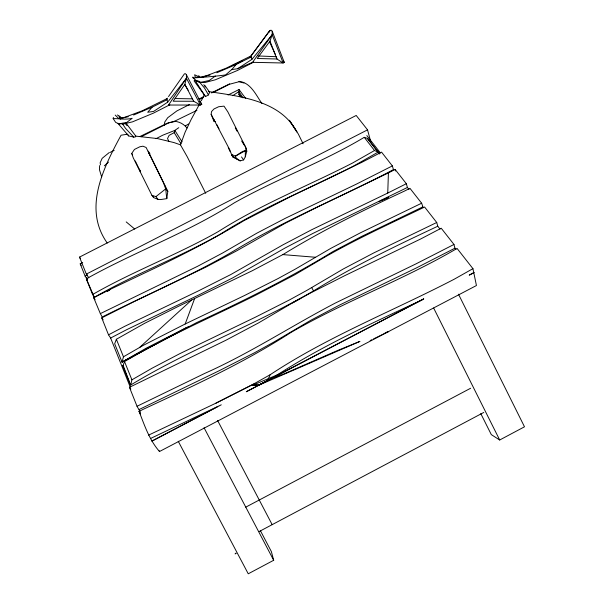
<?xml version="1.0" encoding="UTF-8"?>
<svg xmlns="http://www.w3.org/2000/svg" width="604" height="604" viewBox="0 0 604 604"><rect width="100%" height="100%" fill="white"/><g stroke="black" fill="none" stroke-linecap="round" stroke-linejoin="round"><path stroke-width="0.91" d="M245.299 156.814L245.337 150.706L242.634 151.408L235.401 156.126L231.513 154.42L229.769 149.822L211.136 114.322L211.536 111.559L213.99 108.977L218.64 106.742L223.993 106.138L227.851 111.883L245.919 147.67L246.749 151.159L245.299 156.814L243.646 159.886L240.135 160.875L233.053 157.161L231.513 154.42M272.208 31.227L284.25 62.371L283.155 62.99L276.889 58.988L257.228 58.49L270.003 41.095L272.178 34.715L272.208 31.227L271.158 30.2L269.882 30.464L250.056 57.206M130.238 387.073L110.63 338.029L108.516 334.827L124.794 326.288L197.946 291.128L230.72 274.594L282.748 244.952L311.898 229.633L387.745 193.061L388.417 172.91L395.144 169.445L406.341 183.722L407.413 187.451L408.984 189.46M228.055 94.987L239.041 89.52L238.935 94.081L239.622 96.663M99.645 165.594L99.433 169.664L101.676 176.904M164.273 125.594L164.749 122.031L167.738 117.712L176.859 110.94L189.369 104.59M148.486 153.046L149.618 154.246L167.829 191.287L166.757 198.633L160.641 199.569L157.931 199.335L153.627 197.599L151.944 195.394L133.25 157.818L131.725 153.461L134.443 149.437L139.803 146.787L142.967 146.191L146.13 147.497L163.42 182.68L165.7 188.886L166.757 198.633L166.621 196.904M437.764 226.236C395.507 246.107 353.28 266.296 313.544 290.932L309.097 293.461C250.902 326.417 187.98 350.282 130.736 384.997L131.906 379.825L124.53 361.577L141.457 351.838C178.746 331.075 217.984 314.118 256.104 294.978L294.79 274.782L326.711 256.028C356.315 239.259 387.194 224.899 417.892 210.283L424.604 207.013L436.737 222.491L437.764 226.236L440.006 229.105M113.175 118.58C119.396 118.543 125.843 119.962 132.17 118.286L126.802 122.385L118.988 123.835L115.689 122.401L113.175 118.58L113.393 117.44M269.558 32.065L269.882 30.464L251.309 55.576M149.482 154.971L149.837 153.356L148.161 151.136M199.63 101.389L201.751 104.318L200.445 105.043L193.703 101.268L173.159 101.208L184.877 84.326L186.425 78.256L186.417 74.79L185.473 73.703L184.416 73.847L168.508 96.58M181.057 143.865L174.224 132.653L174.828 130.404L178.776 127.686M422.687 206.961L361.502 236.489L333.106 251.468C289.278 278.285 243.208 301.094 196.594 322.627L122.038 362.09L123.465 356.79L116.368 339.267L144.847 323.216L177.87 306.606L252.102 270.826L283.284 254.367C322.023 230.532 362.876 210.479 404.061 191.264L409.965 188.342L421.63 203.216L423.2 207.64M130.472 385.133L122.846 366.107L124.53 361.577M215.386 121.615L213.892 121.162L214.36 119.781M205.722 193.295L187.217 156.73L180.445 144.832L185.149 132.102L191.098 119.577L199.056 105.005M123.465 356.79L143.465 345.262L185.186 323.986L194.594 298.625M116.368 339.267L114.677 343.767L122.038 362.09L188.259 326.741M204.416 94.45L201.343 100.747M283.993 372.019L252.117 385.48L258.459 385.314L272.079 378.247L283.11 374.246L337.749 350.418L359.946 341.388L258.535 385.329L246.273 391.747L423.706 298.95L419.689 300.981C370.622 323.857 321.147 346.386 275.635 375.96M472.94 268.659L476.443 285.526L159.501 451.513C149.354 440.014 144.583 425.458 139.071 411.399L143.224 409.308C193.529 385.903 244.152 362.649 290.871 332.51C344.658 301.351 403.457 279.909 457.062 248.425L472.94 268.659L454.08 279.29C392.781 311.12 327.987 336.451 270.162 374.729L267.527 380.573L269.731 379.41M194.073 80.876L205.496 96.587L208.448 94.919L209.648 92.185L204.884 85.526M168.546 105.036L186.425 78.256L200.445 105.043L168.546 105.036L169.845 104.756L153.544 113.084L132.502 121.849L123.156 124.069L119.562 123.563M180.445 144.832L174.065 142.597L157.342 138.542L135.847 136.142L135.432 136.859L133.778 137.131L128.69 135.923L118.044 123.518M166.387 99.615L167.444 98.097M194.382 80.196L199.599 82.325L204.922 82.529L215.22 79.826L237.357 70.502L253.657 62.167L252.593 62.325L283.155 62.99L272.178 34.715L252.593 62.325L237.621 68.72L231.717 69.588L225.586 74.934C214.835 76.436 203.865 77.229 193.189 77.946L192.857 77.085L193.771 78.648M120.204 119.033L142.476 110.683L166.764 98.731L167.014 99.743L152.125 107.172L147.701 112.268L153.575 111.43L167.655 102.189L186.425 78.256M237.621 68.72L251.898 59.388L272.178 34.715M231.717 69.588L236.255 64.432L251.226 56.965L250.826 56.036L226.047 68.229L202.151 77.41M139.381 347.647L191.589 300.052M104.333 165.843L108.509 162.091M165.443 186.092L165.7 188.886L155.96 196.602L151.944 195.394M109.135 152.631L102.174 158.323L100.151 162.748L100.453 164.839M108.69 290.584L110.358 289.301L148.327 271.249C180.853 255.832 212.895 239.373 243.722 220.77L291.264 196.255L361.811 162.34L381.547 152.125L392.351 165.904L393.446 169.573L388.697 172.148C337.357 198.852 283.525 220.732 233.99 250.849C191.966 275.439 147.097 294.571 103.601 316.3L102.227 317.009L100.347 313.619L93.695 297.689L110.358 289.301L107.406 291.521M140.113 411.754L137.025 406.273L129.46 387.307L225.949 340.218L258.572 322.891L292.812 302.71L310.282 293.121L344.265 275.9L420.641 238.995L441.222 228.221L453.966 244.454L454.933 248.206L455.914 249.46M122.846 366.107L123.442 365.73L123.125 365.314L130.532 384.801M215.334 76.036L209.346 80.453L200.649 82.355L199.599 82.325L198.814 81.117M197.289 80.453L195.802 81.54L205.496 96.587M232.699 95.674L238.935 91.604L243.004 97.893M232.517 65.451L242.204 60.906M185.352 125.904L188.546 123.979M92.571 294.526L86.319 278.859L87.203 278.346C135.356 251.543 187.633 232.653 234.209 202.899C276.511 179.018 322.513 162.355 364.22 137.342L367.391 138.354L378.134 152.117L374.525 150.517L352.525 163.042C307.836 185.972 260.845 204.499 218.338 231.558C177.531 254.729 133.257 271.12 92.571 294.526L94.345 297.296C135.213 273.74 179.705 257.281 220.694 233.952C262.702 207.119 309.248 188.916 353.416 166.16L378.134 152.117L379.614 153.96M131.906 379.825L152.329 368.07L179.539 353.801L255.56 317.108L289.595 299.856L307.058 290.275L343.404 268.908L373.71 252.955L436.737 222.491M421.63 203.216L360.505 232.767L330.841 248.342L295.13 269.225L277.999 278.587L244.635 295.462L185.186 323.986M122.038 362.09L146.289 348.146L186.712 327.474M272.427 377.877L258.535 385.329L252.117 385.48L258.535 385.329L267.632 380.512L258.459 385.314L255.25 385.382M270.162 374.729L251.808 385.035L215.968 403.147L148.546 435.144M453.966 244.454L415.967 263.88L335.25 303.095C291.407 325.956 249.973 353.287 204.688 373.431L137.025 406.273M473.944 272.525L469.225 275.145L474.034 272.631M292.532 302.921L300.769 298.353M454.933 248.206L416.299 267.972L340.188 304.741L310.448 320.467L273.453 342.287L254.609 352.713L218.754 370.939L139.199 409.482M260.407 530.689L271.362 551.558L273.68 560.27L248.252 573.8L178.248 441.275M480.776 413.597L491.309 434.623L499.697 439.999L524.491 426.801L458.481 294.193M174.224 132.653L169.143 135.341L167.527 138.52L168.939 141.562M245.73 507.164L470.652 388.236M259.207 531.528L483.774 412.441M283.284 254.367L282.831 254.601L315.567 257.266M217.108 406.93L151.853 441.124L221.26 404.823L150.751 438.391M110.63 338.029L126.576 329.724L199.003 294.865L232.668 277.916L285.126 247.98L313.068 233.348L407.413 187.451M274.896 376.549L276.549 375.696M278.24 374.805L423.706 298.95M156.043 138.671L162.71 135.228L174.828 130.404L182.091 141.872M392.351 165.904L356.526 184.061L285.624 218.15L256.949 233.114L222.332 253.159L197.395 266.394L100.347 313.619M88.826 277.855L86.327 274.11L79.509 257.108L356.194 115.455L367.542 129.852L370.848 142.046M86.682 278.467L85.134 276.149L80.211 263.827L82.71 262.544M86.327 274.11L367.542 129.852M85.134 276.149L87.64 274.858M199.38 99.509L203.548 97.395M212.721 92.737L229.399 84.273L238.852 81.774L243.978 82.997M215.968 403.147L253.461 384.099L258.459 385.314M109.966 152.472L114.171 150.351M141.117 136.768L168.901 122.763L174.986 121.502M108.516 334.827L101.744 317.87L133.129 302.068L206.024 267.036L236.655 250.856L285.299 223.231L317.228 207.149L388.417 172.91M387.745 193.061L406.341 183.722M198.776 99.094L203.79 96.625M211.302 92.918L229.671 83.865M370.154 340.581L371.837 339.742M373.529 338.927L388.712 331.475L385.186 332.781M139.766 136.61L167.021 123.314L174.352 121.321L196.904 110.373M267.527 380.573L269.112 379.803M236.255 64.432L216.791 72.759M152.125 107.172L133.567 115.032M378.814 201.713L388.659 197.282L381.101 200.603M210.026 75.07L199.765 77.214L195.281 77.274L194.624 74.76L199.765 77.214M128.297 116.753L118.611 118.437L115.221 115.085M175.107 98.543L192.555 98.845M258.074 55.945L276.39 56.716M119.373 118.527L120.49 118.709M208.335 91.544C239.818 96.285 280.301 100.415 296.889 131.929L289.301 120.219L298.308 134.005L303.095 143.76M174.352 121.321C179.35 121.563 183.91 124.13 186.998 128.003M238.95 81.336C250.713 82.559 255.854 94.828 261.887 103.435M241.608 140.996L245.375 146.636L246.749 151.159L245.337 150.706L235.401 156.126L236.708 158.973L231.891 155.606M200.649 82.355L196.927 81.14L193.189 77.946M121.91 118.55L119.101 116.142L119.947 118.346M117.365 114.971L120.12 116.647M236.715 158.459L240.135 160.875M126.206 221.91L134.737 229.044M133.778 137.131L125.519 128.365L122.182 123.359M199.765 76.927L198.656 75.742L198.844 76.663M118.671 123.329L119.773 124.515M165.7 188.886L167.829 191.287M125.972 123.057L135.847 136.142M125.224 123.563L127.074 125.685M240.694 96.096L238.935 94.081L241.139 97.07M139.071 411.399L140.453 413.151M367.391 138.354L379.38 153.62M366.824 135.553L380.505 153.038M364.265 137.319L374.525 150.517M129.46 387.307L130.834 389.104M239.041 89.52L245.707 98.52M241.472 156.912L243.646 159.886M87.195 280.067L86.319 278.859L91.566 290.909M101.744 317.87L103.133 319.795M155.96 196.602L157.931 199.335M93.695 297.689L95.107 299.72M198.693 81.057L204.492 88.025L208.448 94.919M128.69 135.923L127.535 134.201L121.057 135.22C103.609 167.527 82.627 208.41 107.24 243.019M80.211 263.827L81.215 265.337M79.509 257.108L80.506 258.61M203.82 84.666L205.33 86.961M131.725 153.461L132.653 154.903M184.711 84.643L188.116 90.17M283.525 61.14L284.25 62.371M311.679 287.527L313.544 290.932M201.751 104.318L186.417 74.79M139.131 411.475L140.438 413.929M204.069 427.753L273.68 560.27M235.273 127.852L236.979 131.106M242.514 141.691L244.22 144.945M217.629 420.543L272.17 524.657M231.845 154.835L233.053 157.161M184.877 84.326L193.703 101.268M245.994 149.701L246.749 151.159M216.874 124.734L218.965 128.863M433.642 308.025L499.697 439.999M135.228 160.943L140.475 171.71L139.456 169.233M228.252 147.67L230.23 151.732M152.88 195.99L153.627 197.599M269.452 41.608L275.235 54.194M91.793 291.43L92.888 293.944M93.061 294.352L94.564 297.795M211.136 114.322L213.892 121.162M86.41 277.455L87.444 280.037M159.214 450.78L159.501 451.513M270.003 41.095L276.889 58.988L276.557 57.471M251.226 56.965L251.898 59.388M167.014 99.743L167.655 102.189M395.144 169.445L395.454 170.992M236.013 553.204L235.115 553.876L236.021 553.204"/></g></svg>
